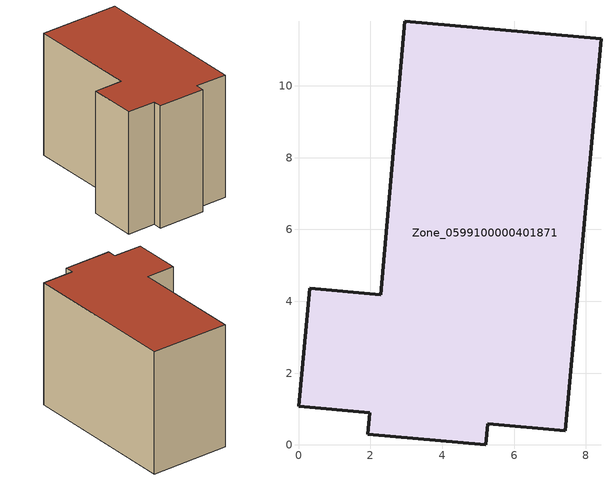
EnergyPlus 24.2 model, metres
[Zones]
Zone_0599100000401871
 floor ground (C_G): 2.29,4.18 2.95,11.8 8.42,11.31 7.43,0.4 5.26,0.6 5.21,0 1.92,0.29 1.98,0.89 0,1.08 0.31,4.36 z0
 wall outside (C_F): 1.98,0.89 1.92,0.29 5.21,0 5.26,0.6 7.43,0.4 8.42,11.31 2.95,11.8 2.29,4.18 0.31,4.36 0,1.08 1.98,0.89 z0:8.55
 roof outside (C_R): 0.31,4.36 0,1.08 1.98,0.89 1.92,0.29 5.21,0 5.26,0.6 7.43,0.4 8.42,11.31 2.95,11.8 2.29,4.18 z8.55
[BUILDING]
Pand.0599100000401871: North Axis=0; Terrain=City; Loads Convergence Tolerance Value=0.04; Temperature Convergence Tolerance Value=0.4; Solar Distribution=FullExterior; Maximum Number of Warmup Days=25; Minimum Number of Warmup Days=1
[Site:Location]
Rotterdam.The.Hague.AP_ZH_NLD Design_Conditions: Latitude=51.96; Longitude=4.45; Time Zone=1; Elevation=-4.5
[SITE:GROUNDTEMPERATURE:BUILDINGSURFACE]
18, 18, 18, 18, 18, 18, 18, 18, 18, 18, 18, 18
[MATERIAL] Thermal Absorptance=0.9; Solar Absorptance=0.7; Visible Absorptance=0.7
Name | Roughness | Thickness | Conductivity | Density | Specific Heat
G.TC.1992-2005 | MediumSmooth | 0.15 | 0.06 | 540 | 1210
F.TC.1992-2005 | Rough | 0.3 | 0.12 | 1920 | 840
R.TC.1992-2005 | MediumRough | 0.2 | 0.08 | 1500 | 1000
[CONSTRUCTION]
C_G: G.TC.1992-2005
C_F: F.TC.1992-2005
C_R: R.TC.1992-2005
[ZONE]
Zone_0599100000401871: Type=1; Multiplier=1; Ceiling Height=Autocalculate; Volume=Autocalculate; Floor Area=autocalculate; Part of Total Floor Area=Yes
[ZONEINFILTRATION:DESIGNFLOWRATE]
Infil_Zone_0599100000401871: Zone or ZoneList or Space or SpaceList=Zone_0599100000401871; Schedule=AlwaysOn; Design Flow Rate Calculation Method=Flow/Area; Flow Rate per Floor Area=0.0015; Constant Term Coefficient=1; Temperature Term Coefficient=0; Velocity Term Coefficient=0; Velocity Squared Term Coefficient=0
[HVACTEMPLATE:ZONE:IDEALLOADSAIRSYSTEM]
Zone_0599100000401871: Maximum Heating Supply Air Temperature=50; Minimum Cooling Supply Air Temperature=13; Maximum Heating Supply Air Humidity Ratio=0.0156; Minimum Cooling Supply Air Humidity Ratio=0.0077; Heating Limit=NoLimit; Cooling Limit=NoLimit; Dehumidification Control Type=ConstantSensibleHeatRatio; Cooling Sensible Heat Ratio=0.7; Dehumidification Setpoint=60; Humidification Control Type=None; Humidification Setpoint=30; Outdoor Air Method=None; Outdoor Air Flow Rate per Person=0.00944; Outdoor Air Flow Rate per Zone Floor Area=0; Outdoor Air Flow Rate per Zone=0; Demand Controlled Ventilation Type=None; Outdoor Air Economizer Type=NoEconomizer; Heat Recovery Type=None; Sensible Heat Recovery Effectiveness=0.7; Latent Heat Recovery Effectiveness=0.65
[ZONECONTROL:THERMOSTAT]
ThermostatControl_Zone_0599100000401871: Zone or ZoneList=Zone_0599100000401871; Control Type Schedule=DualSetpointControlType; Control 1=Thermostat_Zone_0599100000401871; Temperature Difference Between Cutout And Setpoint=0
[THERMOSTATSETPOINT:DUALSETPOINT]
Thermostat_Zone_0599100000401871: Heating Setpoint Temperature Schedule=HeatingSetpoint_Zone_0599100000401871; Cooling Setpoint Temperature Schedule=CoolingSetpoint_Zone_0599100000401871
[SCHEDULE:COMPACT]
HeatingSetpoint_Zone_0599100000401871: Through: 12/31, For: AllDays, Until: 24:00, 21
CoolingSetpoint_Zone_0599100000401871: Through: 12/31, For: AllDays, Until: 24:00, 24
DualSetpointControlType: Through: 12/31, For: AllDays, Until: 24:00, 4
AlwaysOn: Through: 12/31, For: AllDays, Until: 24:00, 1
